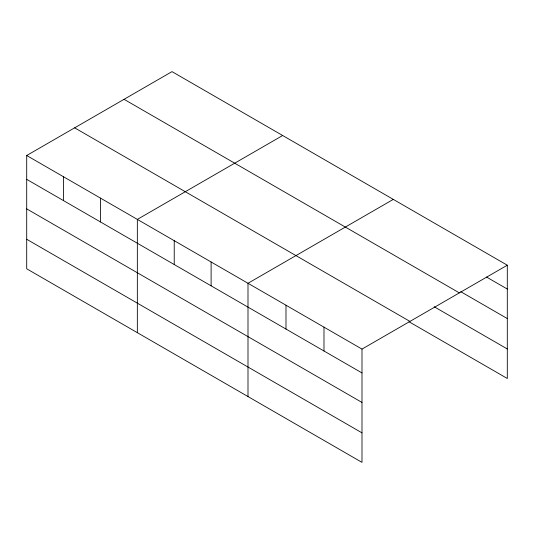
<?xml version="1.0" encoding="UTF-8"?>
<svg xmlns="http://www.w3.org/2000/svg" width="534" height="534" viewBox="0 0 534 534"><rect width="100%" height="100%" fill="white"/><g stroke="black" fill="none" stroke-linecap="round" stroke-linejoin="round"><path stroke-width="0.8" d="M361.992 402.449L361.992 349.096L26.7 155.514L26.7 268.796L361.992 462.377L361.992 402.449L26.7 208.874M409.071 321.775L507.3 378.486L507.3 265.204L172.008 71.623L26.7 155.514M282.653 135.509L137.345 219.401L137.345 332.675M393.298 199.389L247.996 283.28L247.996 396.555M361.992 349.096L507.3 265.204M486.507 277.039L507.3 289.041M460.695 291.651L507.3 318.558M124.055 99.311L459.347 292.886M434.169 306.743L507.3 348.969M74.653 127.833L409.945 321.415M26.7 179.357L361.992 372.939M26.7 239.279L361.992 432.86M323.991 327.155L323.991 350.998M285.99 305.221L285.99 329.057M211.11 261.987L211.11 285.823M174.231 240.694L174.231 264.53M100.465 198.107L100.465 221.944M63.579 176.807L63.579 200.651"/></g></svg>
